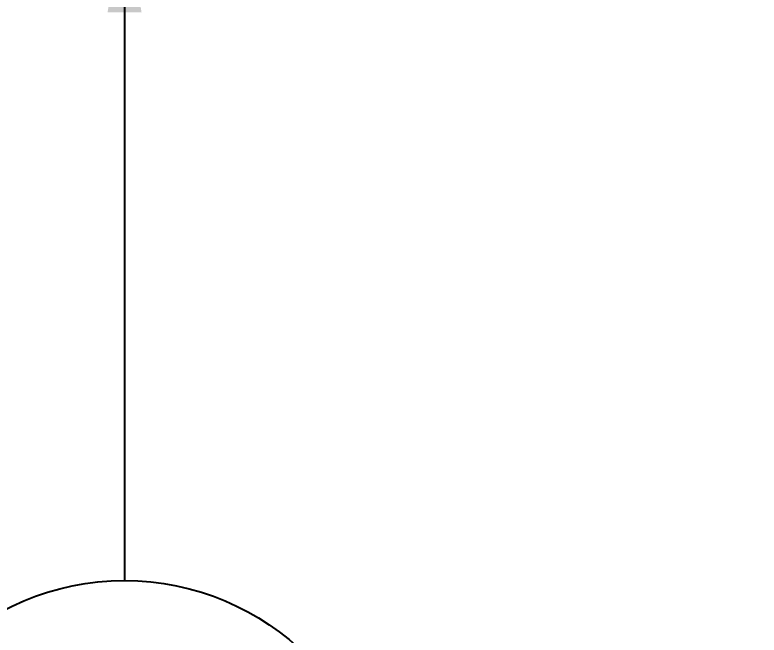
# Model space of a CAD drawing. Header units: metres. Extents: x 0 to 21025, y 0 to 14850.
# Drawn here: x 6086.7 to 6446.3, y 8695.6 to 8995.4 of the extents above; entities that cross this region are included whole.
import ezdxf
from ezdxf.enums import TextEntityAlignment as Align

# ---------------------------------------------------------------- set-up
doc = ezdxf.new("R2010")
doc.units = ezdxf.units.M
doc.header["$LTSCALE"] = 25
for name, color, linetype in [('GSB', 7, 'Continuous'), ('SDM', 7, 'Continuous'), ('SL1', 8, 'Continuous')]:
    doc.layers.add(name, color=color, linetype=linetype)
doc.styles.add('R140', font='simplex.shx', dxfattribs={"height": 3.5})
doc.styles.add('ROMANS', font='ROMANS.SHX')
doc.dimstyles.new('25___1-25', dxfattribs={"dimscale": 25, "dimtxt": 2.5, "dimasz": 2, "dimexe": 1.5, "dimexo": 1, "dimgap": 0.5, "dimtad": 1, "dimzin": 12, "dimtxsty": 'ROMANS', "dimcen": 0, "dimclrd": 256, "dimclre": 256, "dimclrt": 3, "dimazin": 3, "dimtfac": 1, "dimtmove": 0, "dimatfit": 0, "dimfxl": 1, "dimlwd": -1, "dimlwe": -1, "dimarcsym": 0})

# ---------------------------------------------------------------- blocks, each defined once
blk = doc.blocks.new('INDICACAO_EIXO')
at = {"layer": 'GSB', "color": 3}
blk.add_circle((0, 0), 5, dxfattribs=at)

msp = doc.modelspace()

# ---------------------------------------------------------------- linework, layer by layer
at = {"layer": 'SL1'}
for radius, start, end in [(1215.5, 107.106787, 166.785047), (1170.7, 106.690475, 164.690823), (1164.35, 106.913784, 164.513299), (1158.35, 107.10294, 164.435358)]:
    msp.add_arc((6782.517, 8419.394), radius, start, end, dxfattribs=at)

# ---------------------------------------------------------------- block references
at = {"layer": 'GSB'}
ref = msp.add_blockref('INDICACAO_EIXO', (6139.671, 8597.009), dxfattribs=dict(at, xscale=24.99999999999972, yscale=24.99999999999972, zscale=24.99999999999972))
ref.add_attrib('EIXO', '20', dxfattribs={"color": 4, "height": 87.5, "style": 'R140'}).set_placement((6139.671, 8597.009), align=Align.MIDDLE_CENTER)

# ---------------------------------------------------------------- leaders
at = {"layer": 'SDM'}
msp.add_leader([(6139.737, 9046.619), (6139.671, 8722.009)], dimstyle='25___1-25', override={"dimgap": 0.5, "dimtad": 0}, dxfattribs=at)

doc.saveas('drawing.dxf')
